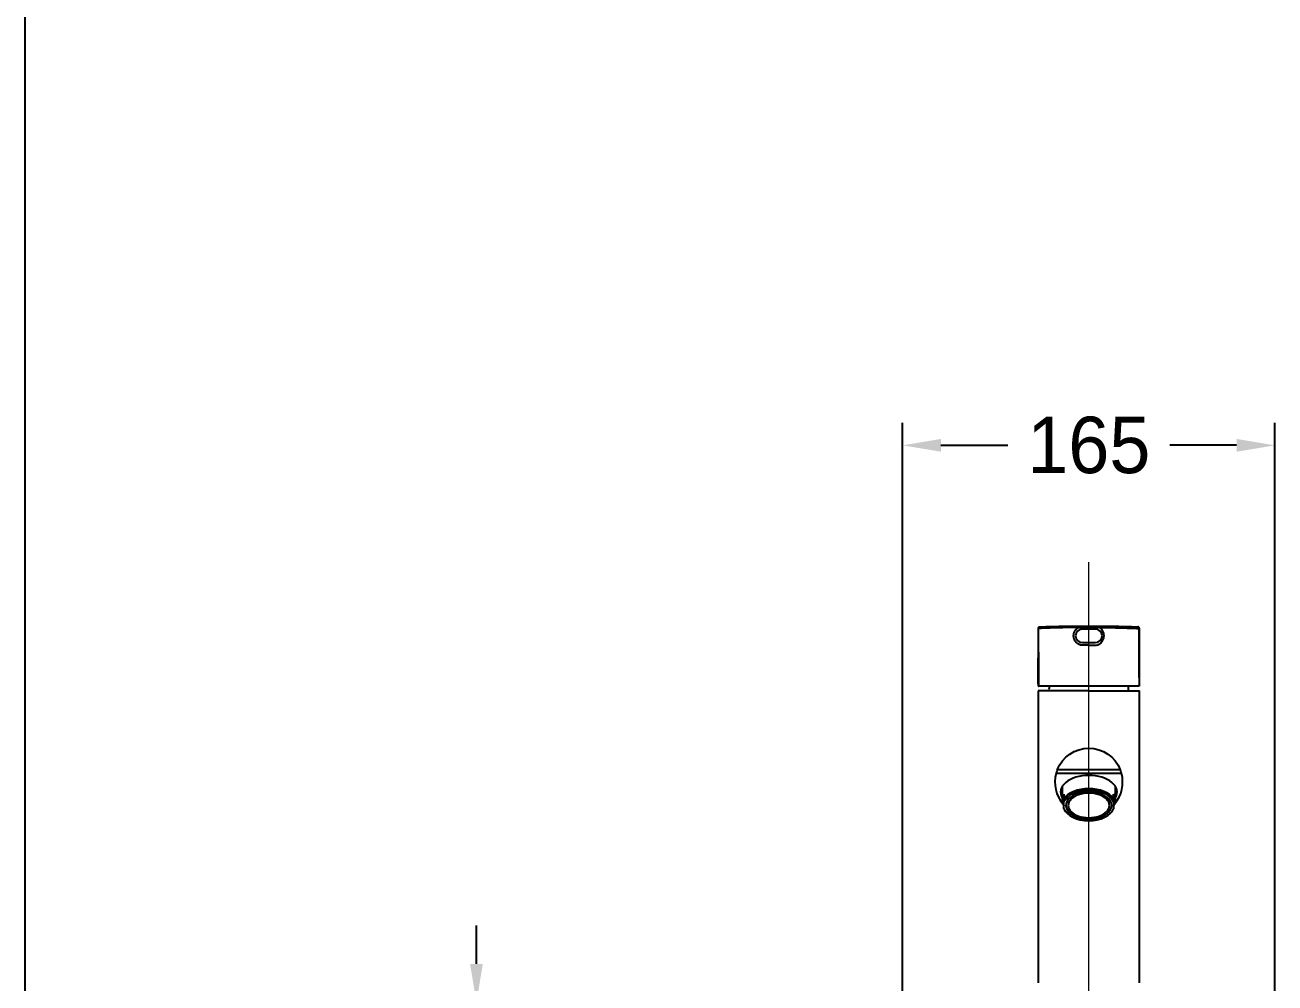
# Model space of a CAD drawing. Header units: millimetres. Extents: x 0 to 1800, y -67 to 2530.
# Drawn here: x 0 to 554, y 984 to 1408 of the extents above; entities that cross this region are included whole.
import ezdxf
from ezdxf.lldxf.tags import DXFTag

# ---------------------------------------------------------------- set-up
doc = ezdxf.new("R2010")
doc.units = ezdxf.units.MM
doc.layers.get('Defpoints').update_dxf_attribs({"color": 1})
for name, color, linetype in [('내부선 및 부속', 4, 'Continuous'), ('도각라인', 7, 'Continuous'), ('중심선', 1, 'DASHED')]:
    doc.layers.add(name, color=color, linetype=linetype)
doc.styles.add('____', font='')
doc.styles.get('____').set_extended_font_data('굴림')
tags = doc.linetypes.add('DASHED', pattern=[25.72, 12.86, -12.86]).pattern_tags.tags
tags[6:7] = [DXFTag(74, 4), DXFTag(75, 0), DXFTag(340, '0'), DXFTag(46, 0.0), DXFTag(50, 0.0), DXFTag(44, 0.0), DXFTag(45, 0.0)]
tags[4:5] = [DXFTag(74, 4), DXFTag(75, 0), DXFTag(340, '0'), DXFTag(46, 0.0), DXFTag(50, 0.0), DXFTag(44, 0.0), DXFTag(45, 0.0)]
doc.dimstyles.new('MSADIM', dxfattribs={"dimtxt": 33, "dimasz": 17, "dimexe": 10, "dimexo": 7.5, "dimgap": 10, "dimtad": 0, "dimtih": 1, "dimtoh": 1, "dimdec": 0, "dimzin": 1, "dimdsep": 46, "dimtxsty": '____', "dimcen": 11.25, "dimadec": 0, "dimazin": 0, "dimtfac": 1, "dimtdec": 0, "dimtix": 1, "dimtmove": 0, "dimatfit": 3, "dimfxl": 0, "dimtolj": 1, "dimtzin": 1, "dimarcsym": 0})

# ---------------------------------------------------------------- blocks, each defined once
blk = doc.blocks.new('*D5')
at = {"color": 0, "lineweight": -2}
for p, q in [((388.9, 923.01), (388.9, 1232.2)), ((553.9, 923.01), (553.9, 1232.2)), ((405.9, 1222.2), (435.46, 1222.2)), ((536.9, 1222.2), (507.35, 1222.2))]:
    blk.add_line(p, q, dxfattribs=at)
at = {"color": 0}
for points in [[(405.9, 1225.03), (405.9, 1219.37), (388.9, 1222.2)], [(536.9, 1225.03), (536.9, 1219.37), (553.9, 1222.2)]]:
    blk.add_solid(points, dxfattribs=at)
at = {"layer": 'Defpoints', "color": 0}
for p in [(388.9, 1222.2), (388.9, 915.51), (553.9, 915.51)]:
    blk.add_point(p, dxfattribs=at)
at = {"color": 0, "insert": (471.4, 1222.2), "char_height": 25, "attachment_point": 5, "style": '____'}
blk.add_mtext('\\A1;165', dxfattribs=at)
blk = doc.blocks.new('*D6')
at = {"color": 0, "lineweight": -2}
for p, q in [((200.05, 992.51), (200.05, 1009.51)), ((263.9, 975.51), (190.05, 975.51)), ((353.9, 895.51), (190.05, 895.51)), ((200.05, 878.51), (200.05, 861.51))]:
    blk.add_line(p, q, dxfattribs=at)
at = {"color": 0}
for points in [[(197.21, 992.51), (202.88, 992.51), (200.05, 975.51)], [(197.21, 878.51), (202.88, 878.51), (200.05, 895.51)]]:
    blk.add_solid(points, dxfattribs=at)
at = {"layer": 'Defpoints', "color": 0}
for p in [(200.05, 975.51), (271.4, 975.51), (361.4, 895.51)]:
    blk.add_point(p, dxfattribs=at)
at = {"color": 0, "insert": (200.05, 935.51), "char_height": 25, "attachment_point": 5, "style": '____'}
blk.add_mtext('\\A1;80', dxfattribs=at)

msp = doc.modelspace()

# ---------------------------------------------------------------- linework, layer by layer
at = {"layer": '내부선 및 부속', "extrusion": (-1, -2.22045e-16, 6.12323e-17)}
for p, q in [((449.63, 1141.78), (449.63, 1141.78)), ((493.18, 1141.78), (493.18, 1141.78)), ((474.25, 1140.81), (468.55, 1140.81)), ((468.55, 1134.81), (474.25, 1134.81)), ((471.4, 1113.51), (448.9, 1113.51)), ((448.9, 1113.51), (448.9, 984.04)), ((471.4, 1113.51), (493.9, 1113.51)), ((493.9, 984.04), (493.9, 1113.51)), ((485.89, 1076.9), (456.92, 1076.9)), ((485.36, 1078.51), (457.45, 1078.51)), ((459.6, 1071.01), (459.6, 1065.1)), ((483.2, 1065.1), (483.2, 1071.01)), ((460.4, 1067.64), (460.4, 1065.63)), ((460.4, 1061.15), (460.4, 1064.23)), ((482.4, 1065.63), (482.4, 1067.64)), ((482.4, 1064.23), (482.4, 1061.15)), ((463.48, 1057.89), (463.81, 1057.71)), ((479, 1057.71), (479.33, 1057.89))]:
    msp.add_line(p, q, dxfattribs=at)
at = {"layer": '내부선 및 부속'}
for centre, radius, start, end in [((468.55, 1137.81), 3, 90, 180), ((468.55, 1137.81), 3, 180, 270), ((474.25, 1137.81), 3, 0, 90), ((474.25, 1137.81), 3, 270, 0), ((482.11, 1113.41), 28.36, 179.4001, 180), ((482.11, 1113.41), 28.36, 175.7274, 178.8354), ((460.7, 1113.41), 28.36, 0, 4.2714), ((471.4, 1073.01), 15, 164.9433, 220.7087), ((471.4, 1073.01), 15, 319.2913, 15.0567)]:
    msp.add_arc(centre, radius, start, end, dxfattribs=at)
at = {"layer": '내부선 및 부속', "extrusion": (-6.12323e-17, -1.35963e-32, -1)}
for start, end in [(21.5255, 90), (90, 158.4745)]:
    msp.add_arc((-471.4, 1073.01), 15, start, end, dxfattribs=at)
at = {"layer": '내부선 및 부속'}
for centre, major_axis, start_param, end_param in [((471.4, 1068.56), (-12.5, 0), 4.712389, 6.619385), ((471.4, 1068.56), (-12.5, 0), 2.805393, 4.712389), ((471.4, 1063.09), (-11.8, 0), 4.712389, 5.912843), ((471.4, 1062.69), (11.3, 0), 0.230941, 2.910651), ((471.4, 1063.09), (-11.8, 0), 3.511935, 4.712389), ((471.4, 1065.1), (-11.8, 0), 5.912843, 6.653528), ((471.4, 1062.69), (10.15, 0), 1.570796, 4.712389), ((471.4, 1062.69), (9.15, 0), 1.570796, 4.712389), ((471.4, 1062.69), (-10.15, 0), 1.570796, 4.712389), ((471.4, 1062.69), (-9.15, 0), 1.570796, 4.712389), ((471.4, 1065.1), (-11.8, 0), 2.77125, 3.511935), ((471.4, 1062.69), (11.3, 0), 3.372534, 6.052244), ((471.4, 1063.09), (-11.8, 0), 0.834172, 0.834187), ((471.4, 1063.09), (-11.8, 0), 2.307406, 2.30742)]:
    msp.add_ellipse(centre, major_axis=major_axis, ratio=0.595228, start_param=start_param, end_param=end_param, dxfattribs=at)
for points, knots in [([(449.03, 1122.69), (449.03, 1122.75), (449.03, 1122.89), (449.03, 1123.1), (449.03, 1123.3), (449.03, 1123.51), (449.03, 1123.72), (449.03, 1123.92), (449.03, 1124.13), (449.03, 1124.33), (449.03, 1124.53), (449.03, 1124.74), (449.03, 1124.94), (449.03, 1125.14), (449.03, 1125.35), (449.03, 1125.55), (449.03, 1125.75), (449.03, 1125.95), (449.03, 1126.16), (449.03, 1126.36), (449.03, 1126.56), (449.03, 1126.76), (449.03, 1126.96), (449.03, 1127.16), (449.03, 1127.36), (449.03, 1127.56), (449.03, 1127.76), (449.03, 1127.96), (449.04, 1128.15), (449.04, 1128.35), (449.04, 1128.55), (449.04, 1128.75), (449.04, 1128.95), (449.04, 1129.14), (449.04, 1129.34), (449.04, 1129.53), (449.04, 1129.73), (449.04, 1129.93), (449.04, 1130.12), (449.04, 1130.32), (449.04, 1130.51), (449.04, 1130.7), (449.04, 1130.9), (449.04, 1131.09), (449.04, 1131.29), (449.04, 1131.48), (449.04, 1131.67), (449.04, 1131.86), (449.04, 1132.05), (449.04, 1132.25), (449.04, 1132.44), (449.04, 1132.63), (449.04, 1132.82), (449.04, 1133.01), (449.04, 1133.2), (449.04, 1133.39), (449.04, 1133.58), (449.04, 1133.77), (449.04, 1133.96), (449.04, 1134.14), (449.04, 1134.33), (449.04, 1134.52), (449.04, 1134.71), (449.04, 1134.89), (449.04, 1135.08), (449.05, 1135.27), (449.05, 1135.45), (449.05, 1135.64), (449.05, 1135.83), (449.05, 1136.01), (449.05, 1136.19), (449.05, 1136.38), (449.05, 1136.56), (449.05, 1136.75), (449.05, 1136.93), (449.05, 1137.11), (449.05, 1137.3), (449.05, 1137.48), (449.05, 1137.66), (449.05, 1137.84), (449.05, 1138.02), (449.05, 1138.21), (449.05, 1138.39), (449.05, 1138.57), (449.05, 1138.75), (449.05, 1138.93), (449.05, 1139.11), (449.05, 1139.29), (449.05, 1139.46), (449.05, 1139.64), (449.05, 1139.82), (449.05, 1140), (449.05, 1140.18), (449.05, 1140.35), (449.05, 1140.53), (449.05, 1140.71), (449.05, 1140.88), (449.05, 1141), (449.05, 1141.06)], [0, 0, 0, 0, 0.01106, 0.022107, 0.033141, 0.044161, 0.055168, 0.066161, 0.077142, 0.088108, 0.099062, 0.110002, 0.120929, 0.131842, 0.142743, 0.153629, 0.164502, 0.175362, 0.186209, 0.197042, 0.207861, 0.218667, 0.22946, 0.240239, 0.251005, 0.261757, 0.272496, 0.283222, 0.293933, 0.304632, 0.315316, 0.325988, 0.336645, 0.34729, 0.35792, 0.368537, 0.379141, 0.389731, 0.400307, 0.41087, 0.421419, 0.431955, 0.442477, 0.452985, 0.46348, 0.473961, 0.484429, 0.494882, 0.505322, 0.515749, 0.526162, 0.536561, 0.546946, 0.557318, 0.567676, 0.578021, 0.588351, 0.598668, 0.608971, 0.619261, 0.629536, 0.639798, 0.650046, 0.660281, 0.670501, 0.680708, 0.690901, 0.70108, 0.711246, 0.721397, 0.731535, 0.741659, 0.751769, 0.761865, 0.771948, 0.782016, 0.792071, 0.802111, 0.812138, 0.822151, 0.83215, 0.842135, 0.852107, 0.862064, 0.872007, 0.881937, 0.891852, 0.901754, 0.911641, 0.921515, 0.931375, 0.94122, 0.951052, 0.96087, 0.970673, 0.980463, 0.990238, 1, 1, 1, 1]), ([(449.05, 1141.18), (449.05, 1141.19), (449.05, 1141.19), (449.05, 1141.21), (449.05, 1141.22), (449.06, 1141.23), (449.06, 1141.24), (449.06, 1141.26), (449.06, 1141.27), (449.06, 1141.28), (449.06, 1141.29), (449.07, 1141.31), (449.07, 1141.32), (449.07, 1141.33), (449.08, 1141.34), (449.08, 1141.35), (449.08, 1141.37), (449.09, 1141.38), (449.09, 1141.39), (449.1, 1141.4), (449.1, 1141.42), (449.11, 1141.43), (449.11, 1141.44), (449.12, 1141.45), (449.12, 1141.46), (449.13, 1141.48), (449.14, 1141.49), (449.14, 1141.5), (449.15, 1141.51), (449.16, 1141.52), (449.17, 1141.53), (449.18, 1141.54), (449.18, 1141.55), (449.19, 1141.56), (449.2, 1141.57), (449.21, 1141.58), (449.22, 1141.59), (449.23, 1141.6), (449.24, 1141.62), (449.25, 1141.63), (449.26, 1141.64), (449.28, 1141.65), (449.29, 1141.66), (449.3, 1141.67), (449.32, 1141.68), (449.34, 1141.69), (449.35, 1141.7), (449.37, 1141.71), (449.39, 1141.72), (449.41, 1141.73), (449.43, 1141.74), (449.45, 1141.75), (449.47, 1141.75), (449.49, 1141.76), (449.51, 1141.77), (449.54, 1141.77), (449.56, 1141.77), (449.58, 1141.78), (449.61, 1141.78), (449.62, 1141.78), (449.63, 1141.78)], [0, 0, 0, 0, 0.012764, 0.025613, 0.038546, 0.051561, 0.064659, 0.077839, 0.091102, 0.104447, 0.117876, 0.13139, 0.144988, 0.158669, 0.172428, 0.186262, 0.200166, 0.214137, 0.22817, 0.242262, 0.256408, 0.270605, 0.284848, 0.299135, 0.313462, 0.327825, 0.342221, 0.356647, 0.371101, 0.385579, 0.400079, 0.4146, 0.429139, 0.443696, 0.458268, 0.472854, 0.487452, 0.50302, 0.51932, 0.536344, 0.554085, 0.572531, 0.591669, 0.611483, 0.631954, 0.653061, 0.67478, 0.697081, 0.719933, 0.743303, 0.767167, 0.791509, 0.816307, 0.841538, 0.867172, 0.893176, 0.919511, 0.946129, 0.972979, 1, 1, 1, 1]), ([(449.05, 1141.18), (449.05, 1141.19), (449.05, 1141.19), (449.05, 1141.21), (449.05, 1141.22), (449.06, 1141.23), (449.06, 1141.24), (449.06, 1141.26), (449.06, 1141.27), (449.06, 1141.28), (449.06, 1141.29), (449.07, 1141.31), (449.07, 1141.32), (449.07, 1141.33), (449.08, 1141.34), (449.08, 1141.36), (449.08, 1141.37), (449.09, 1141.38), (449.09, 1141.39), (449.1, 1141.4), (449.1, 1141.42), (449.11, 1141.43), (449.11, 1141.44), (449.12, 1141.45), (449.12, 1141.46), (449.13, 1141.48), (449.14, 1141.49), (449.14, 1141.5), (449.15, 1141.51), (449.16, 1141.52), (449.17, 1141.53), (449.17, 1141.54), (449.18, 1141.55), (449.19, 1141.56), (449.2, 1141.57), (449.21, 1141.59), (449.23, 1141.61), (449.26, 1141.64), (449.3, 1141.67), (449.35, 1141.7), (449.4, 1141.72), (449.43, 1141.74), (449.45, 1141.75), (449.47, 1141.75), (449.49, 1141.76), (449.52, 1141.77), (449.54, 1141.77), (449.56, 1141.78), (449.59, 1141.78), (449.61, 1141.78), (449.63, 1141.78), (449.63, 1141.78)], [0, 0, 0, 0, 0.013002, 0.026054, 0.039157, 0.052311, 0.065518, 0.078777, 0.092088, 0.105453, 0.118872, 0.132344, 0.145872, 0.159454, 0.173092, 0.186785, 0.200535, 0.214342, 0.228206, 0.242127, 0.256106, 0.270143, 0.284239, 0.298395, 0.312609, 0.326883, 0.341218, 0.355613, 0.370069, 0.384586, 0.399165, 0.413806, 0.428509, 0.443274, 0.458103, 0.472994, 0.48795, 0.550223, 0.613074, 0.67652, 0.740579, 0.766472, 0.792376, 0.81829, 0.844216, 0.870152, 0.896099, 0.922058, 0.948027, 0.974008, 1, 1, 1, 1]), ([(466.8, 1141.53), (466.77, 1141.53), (466.72, 1141.53), (466.64, 1141.53), (466.56, 1141.53), (466.48, 1141.53), (466.4, 1141.53), (466.31, 1141.53), (466.23, 1141.53), (466.15, 1141.53), (466.07, 1141.53), (465.99, 1141.52), (465.9, 1141.52), (465.82, 1141.52), (465.74, 1141.52), (465.65, 1141.52), (465.57, 1141.52), (465.49, 1141.52), (465.4, 1141.52), (465.32, 1141.52), (465.23, 1141.52), (465.15, 1141.52), (465.06, 1141.51), (464.98, 1141.51), (464.89, 1141.51), (464.81, 1141.51), (464.72, 1141.51), (464.63, 1141.51), (464.55, 1141.51), (464.46, 1141.51), (464.37, 1141.5), (464.29, 1141.5), (464.2, 1141.5), (464.11, 1141.5), (464.02, 1141.5), (463.93, 1141.5), (463.85, 1141.5), (463.76, 1141.5), (463.67, 1141.49), (463.58, 1141.49), (463.49, 1141.49), (463.4, 1141.49), (463.31, 1141.49), (463.22, 1141.49), (463.13, 1141.49), (463.04, 1141.48), (462.95, 1141.48), (462.86, 1141.48), (462.77, 1141.48), (462.68, 1141.48), (462.59, 1141.48), (462.49, 1141.48), (462.4, 1141.47), (462.31, 1141.47), (462.22, 1141.47), (462.13, 1141.47), (462.04, 1141.47), (461.94, 1141.47), (461.85, 1141.46), (461.76, 1141.46), (461.66, 1141.46), (461.57, 1141.46), (461.48, 1141.46), (461.38, 1141.45), (461.29, 1141.45), (461.2, 1141.45), (461.1, 1141.45), (461.01, 1141.45), (460.92, 1141.45), (460.82, 1141.44), (460.73, 1141.44), (460.63, 1141.44), (460.54, 1141.44), (460.44, 1141.44), (460.35, 1141.43), (460.25, 1141.43), (460.16, 1141.43), (460.06, 1141.43), (459.97, 1141.43), (459.87, 1141.42), (459.78, 1141.42), (459.68, 1141.42), (459.59, 1141.42), (459.49, 1141.42), (459.39, 1141.41), (459.3, 1141.41), (459.2, 1141.41), (459.11, 1141.41), (459.01, 1141.4), (458.91, 1141.4), (458.82, 1141.4), (458.72, 1141.4), (458.62, 1141.4), (458.53, 1141.39), (458.43, 1141.39), (458.33, 1141.39), (458.24, 1141.39), (458.14, 1141.38), (458.04, 1141.38), (457.95, 1141.38), (457.85, 1141.38), (457.75, 1141.37), (457.66, 1141.37), (457.56, 1141.37), (457.46, 1141.37), (457.37, 1141.36), (457.27, 1141.36), (457.17, 1141.36), (457.04, 1141.35), (456.87, 1141.35), (456.67, 1141.35), (456.47, 1141.34), (456.27, 1141.33), (456.08, 1141.33), (455.89, 1141.32), (455.7, 1141.32), (455.51, 1141.31), (455.33, 1141.31), (455.14, 1141.3), (454.96, 1141.3), (454.79, 1141.29), (454.61, 1141.29), (454.44, 1141.28), (454.27, 1141.28), (454.1, 1141.27), (453.94, 1141.26), (453.78, 1141.26), (453.62, 1141.25), (453.46, 1141.25), (453.3, 1141.24), (453.15, 1141.24), (453, 1141.23), (452.85, 1141.23), (452.71, 1141.22), (452.56, 1141.22), (452.42, 1141.21), (452.28, 1141.21), (452.14, 1141.2), (452.01, 1141.2), (451.88, 1141.19), (451.75, 1141.19), (451.62, 1141.18), (451.49, 1141.18), (451.37, 1141.17), (451.25, 1141.17), (451.13, 1141.16), (451.01, 1141.16), (450.89, 1141.15), (450.78, 1141.15), (450.67, 1141.14), (450.56, 1141.14), (450.45, 1141.13), (450.34, 1141.13), (450.24, 1141.13), (450.14, 1141.12), (450.04, 1141.12), (449.94, 1141.11), (449.84, 1141.11), (449.75, 1141.1), (449.66, 1141.1), (449.56, 1141.09), (449.48, 1141.09), (449.39, 1141.08), (449.3, 1141.08), (449.22, 1141.07), (449.13, 1141.07), (449.08, 1141.07), (449.05, 1141.06)], [0, 0, 0, 0, 0.003672, 0.007358, 0.011058, 0.014773, 0.018502, 0.022246, 0.026004, 0.029777, 0.033564, 0.037366, 0.041181, 0.045012, 0.048857, 0.052716, 0.05659, 0.060478, 0.06438, 0.068297, 0.072229, 0.076174, 0.080135, 0.08411, 0.088099, 0.092103, 0.096121, 0.100153, 0.1042, 0.108262, 0.112338, 0.116428, 0.120533, 0.124653, 0.128786, 0.132935, 0.137097, 0.141275, 0.145466, 0.149673, 0.153893, 0.158128, 0.162378, 0.166642, 0.170921, 0.175214, 0.179521, 0.183843, 0.18818, 0.192531, 0.196896, 0.201276, 0.20567, 0.210079, 0.214503, 0.218941, 0.223393, 0.22786, 0.232342, 0.236837, 0.241348, 0.245873, 0.250412, 0.254966, 0.259535, 0.264118, 0.268715, 0.273328, 0.277954, 0.282595, 0.287251, 0.291921, 0.296606, 0.301305, 0.306019, 0.310748, 0.315491, 0.320248, 0.32502, 0.329807, 0.334608, 0.339424, 0.344255, 0.3491, 0.353959, 0.358834, 0.363723, 0.368626, 0.373544, 0.378477, 0.383425, 0.388387, 0.393363, 0.398355, 0.403361, 0.408382, 0.413417, 0.418468, 0.423533, 0.428612, 0.433707, 0.438816, 0.44394, 0.449079, 0.454232, 0.459401, 0.464584, 0.469781, 0.474994, 0.48607, 0.497076, 0.508011, 0.518875, 0.529669, 0.540392, 0.551045, 0.561626, 0.572137, 0.582578, 0.592947, 0.603246, 0.613474, 0.623631, 0.633717, 0.643732, 0.653677, 0.66355, 0.673352, 0.683083, 0.692743, 0.702332, 0.71185, 0.721296, 0.730672, 0.739976, 0.749209, 0.75837, 0.767461, 0.776479, 0.785427, 0.794303, 0.803108, 0.811842, 0.820504, 0.829095, 0.837614, 0.846062, 0.854438, 0.862743, 0.870977, 0.879138, 0.887229, 0.895248, 0.903195, 0.911071, 0.918875, 0.926608, 0.934269, 0.941859, 0.949377, 0.956824, 0.964199, 0.971502, 0.978734, 0.985894, 0.992983, 1, 1, 1, 1]), ([(449.05, 1141.18), (449.05, 1141.16), (449.05, 1141.14), (449.05, 1141.1), (449.05, 1141.08), (449.05, 1141.06)], [0, 0, 0, 0, 0.5, 0.5, 1, 1, 1, 1]), ([(449.05, 1130.59), (449.05, 1131.47), (449.05, 1132.35), (449.05, 1134.11), (449.05, 1134.98), (449.05, 1137.6), (449.05, 1139.34), (449.05, 1141.06)], [0, 0, 0, 0, 0.25, 0.25, 0.5, 0.5, 1, 1, 1, 1]), ([(449.63, 1141.78), (449.65, 1141.78), (449.67, 1141.78), (449.71, 1141.78), (449.76, 1141.79), (449.8, 1141.79), (449.84, 1141.79), (449.88, 1141.79), (449.92, 1141.79), (449.96, 1141.79), (450.01, 1141.79), (450.05, 1141.8), (450.09, 1141.8), (450.13, 1141.8), (450.18, 1141.8), (450.22, 1141.8), (450.26, 1141.8), (450.31, 1141.8), (450.35, 1141.81), (450.39, 1141.81), (450.44, 1141.81), (450.48, 1141.81), (450.52, 1141.81), (450.57, 1141.81), (450.61, 1141.81), (450.66, 1141.82), (450.7, 1141.82), (450.75, 1141.82), (450.79, 1141.82), (450.84, 1141.82), (450.88, 1141.82), (450.93, 1141.82), (450.98, 1141.83), (451.02, 1141.83), (451.07, 1141.83), (451.11, 1141.83), (451.16, 1141.83), (451.21, 1141.83), (451.25, 1141.84), (451.3, 1141.84), (451.35, 1141.84), (451.4, 1141.84), (451.44, 1141.84), (451.49, 1141.84), (451.54, 1141.84), (451.59, 1141.85), (451.63, 1141.85), (451.68, 1141.85), (451.73, 1141.85), (451.78, 1141.85), (451.83, 1141.85), (451.88, 1141.85), (451.93, 1141.86), (451.98, 1141.86), (452.03, 1141.86), (452.08, 1141.86), (452.13, 1141.86), (452.18, 1141.86), (452.23, 1141.87), (452.28, 1141.87), (452.33, 1141.87), (452.38, 1141.87), (452.43, 1141.87), (452.48, 1141.87), (452.53, 1141.87), (452.58, 1141.88), (452.64, 1141.88), (452.69, 1141.88), (452.74, 1141.88), (452.79, 1141.88), (452.84, 1141.88), (452.9, 1141.89), (452.95, 1141.89), (453, 1141.89), (453.05, 1141.89), (453.11, 1141.89), (453.16, 1141.89), (453.21, 1141.89), (453.27, 1141.9), (453.32, 1141.9), (453.38, 1141.9), (453.43, 1141.9), (453.48, 1141.9), (453.54, 1141.9), (453.59, 1141.91), (453.65, 1141.91), (453.88, 1141.91), (454.3, 1141.92), (454.91, 1141.94), (455.54, 1141.96), (456.18, 1141.97), (456.84, 1141.99), (457.52, 1142), (458.21, 1142.02), (458.92, 1142.03), (459.64, 1142.05), (460.37, 1142.06), (461.11, 1142.07), (461.86, 1142.08), (462.62, 1142.1), (463.39, 1142.11), (464.16, 1142.11), (464.74, 1142.12), (465.11, 1142.12), (465.26, 1142.13), (465.42, 1142.13), (465.58, 1142.13), (465.74, 1142.13), (465.9, 1142.13), (466.06, 1142.13), (466.22, 1142.13), (466.37, 1142.14), (466.53, 1142.14), (466.69, 1142.14), (466.85, 1142.14), (467.01, 1142.14), (467.17, 1142.14), (467.33, 1142.14), (467.49, 1142.14), (467.65, 1142.14), (467.82, 1142.15), (467.98, 1142.15), (468.14, 1142.15), (468.3, 1142.15), (468.46, 1142.15), (468.62, 1142.15), (468.79, 1142.15), (468.95, 1142.15), (469.11, 1142.15), (469.27, 1142.15), (469.44, 1142.15), (469.6, 1142.15), (469.76, 1142.15), (469.93, 1142.15), (470.09, 1142.15), (470.25, 1142.16), (470.42, 1142.16), (470.58, 1142.16), (470.74, 1142.16), (470.91, 1142.16), (471.07, 1142.16), (471.24, 1142.16), (471.35, 1142.16), (471.4, 1142.16)], [0, 0, 0, 0, 0.002964, 0.005926, 0.008887, 0.011846, 0.014804, 0.017761, 0.020716, 0.02367, 0.026623, 0.029574, 0.032524, 0.035473, 0.038421, 0.041367, 0.044313, 0.047257, 0.0502, 0.053142, 0.056083, 0.059023, 0.061963, 0.064901, 0.067838, 0.070774, 0.073709, 0.076644, 0.079578, 0.08251, 0.085442, 0.088374, 0.091304, 0.094234, 0.097163, 0.100092, 0.10302, 0.105947, 0.108874, 0.1118, 0.114726, 0.117651, 0.120575, 0.1235, 0.126424, 0.129347, 0.13227, 0.135193, 0.138115, 0.141037, 0.143959, 0.146881, 0.149802, 0.152723, 0.155645, 0.158566, 0.161486, 0.164407, 0.167328, 0.170249, 0.173169, 0.17609, 0.179011, 0.181932, 0.184853, 0.187774, 0.190695, 0.193617, 0.196538, 0.19946, 0.202382, 0.205305, 0.208228, 0.211151, 0.214074, 0.216998, 0.219922, 0.222847, 0.225772, 0.228698, 0.231624, 0.234551, 0.237479, 0.240407, 0.243335, 0.246265, 0.249195, 0.280337, 0.311452, 0.34257, 0.373723, 0.404959, 0.436212, 0.467513, 0.498895, 0.530271, 0.561594, 0.592894, 0.624203, 0.655437, 0.686651, 0.717876, 0.749145, 0.755401, 0.761654, 0.767906, 0.774156, 0.780403, 0.78665, 0.792895, 0.79914, 0.805384, 0.811627, 0.817871, 0.824114, 0.830358, 0.836603, 0.842848, 0.849095, 0.855343, 0.861592, 0.867844, 0.874097, 0.880353, 0.886612, 0.892873, 0.899138, 0.905406, 0.911678, 0.917953, 0.924233, 0.930517, 0.936805, 0.943099, 0.949398, 0.955702, 0.962011, 0.968327, 0.974648, 0.980976, 0.98731, 0.993652, 1, 1, 1, 1]), ([(468.69, 1133.61), (468.68, 1133.61), (468.66, 1133.61), (468.63, 1133.61), (468.6, 1133.62), (468.58, 1133.62), (468.55, 1133.62), (468.52, 1133.62), (468.49, 1133.62), (468.46, 1133.62), (468.43, 1133.62), (468.4, 1133.63), (468.37, 1133.63), (468.34, 1133.63), (468.32, 1133.63), (468.29, 1133.64), (468.26, 1133.64), (468.23, 1133.64), (468.2, 1133.65), (468.17, 1133.65), (468.14, 1133.65), (468.12, 1133.66), (468.09, 1133.66), (468.06, 1133.67), (468.03, 1133.67), (468, 1133.68), (467.97, 1133.68), (467.95, 1133.69), (467.92, 1133.69), (467.89, 1133.7), (467.86, 1133.71), (467.83, 1133.71), (467.81, 1133.72), (467.78, 1133.73), (467.75, 1133.73), (467.72, 1133.74), (467.69, 1133.75), (467.67, 1133.76), (467.64, 1133.76), (467.61, 1133.77), (467.58, 1133.78), (467.55, 1133.79), (467.53, 1133.8), (467.5, 1133.81), (467.47, 1133.82), (467.44, 1133.83), (467.42, 1133.84), (467.29, 1133.88), (467.07, 1133.97), (466.77, 1134.13), (466.49, 1134.31), (466.21, 1134.51), (465.96, 1134.74), (465.72, 1134.99), (465.51, 1135.27), (465.29, 1135.59), (465.09, 1135.96), (464.91, 1136.39), (464.78, 1136.84), (464.7, 1137.3), (464.67, 1137.77), (464.69, 1138.2), (464.74, 1138.58), (464.81, 1138.92), (464.91, 1139.26), (465.03, 1139.58), (465.18, 1139.89), (465.35, 1140.18), (465.55, 1140.46), (465.71, 1140.65), (465.81, 1140.76), (465.86, 1140.81), (465.9, 1140.85), (465.94, 1140.9), (465.99, 1140.94), (466.04, 1140.98), (466.08, 1141.03), (466.13, 1141.07), (466.18, 1141.11), (466.23, 1141.15), (466.28, 1141.19), (466.33, 1141.23), (466.38, 1141.26), (466.43, 1141.3), (466.48, 1141.34), (466.53, 1141.37), (466.58, 1141.4), (466.64, 1141.44), (466.69, 1141.47), (466.74, 1141.5), (466.78, 1141.52), (466.8, 1141.53)], [0, 0, 0, 0, 0.002658, 0.005314, 0.007968, 0.010619, 0.013269, 0.015916, 0.018562, 0.021206, 0.023848, 0.02649, 0.029129, 0.031768, 0.034406, 0.037042, 0.039678, 0.042314, 0.044949, 0.047583, 0.050218, 0.052852, 0.055486, 0.058121, 0.060756, 0.063391, 0.066027, 0.068664, 0.071301, 0.073939, 0.076579, 0.07922, 0.081862, 0.084506, 0.087151, 0.089798, 0.092447, 0.095098, 0.097751, 0.100407, 0.103065, 0.105725, 0.108388, 0.111054, 0.113723, 0.116395, 0.11907, 0.121749, 0.152939, 0.184005, 0.215157, 0.246605, 0.278292, 0.3098, 0.341343, 0.373138, 0.415702, 0.457931, 0.500353, 0.543038, 0.585266, 0.627561, 0.659344, 0.690857, 0.72231, 0.753911, 0.785189, 0.816248, 0.847291, 0.87852, 0.884373, 0.89021, 0.896033, 0.901844, 0.907642, 0.913431, 0.919211, 0.924983, 0.93075, 0.936512, 0.942271, 0.948028, 0.953785, 0.959543, 0.965303, 0.971068, 0.976838, 0.982614, 0.988399, 0.994194, 1, 1, 1, 1]), ([(466.8, 1141.53), (466.81, 1141.54), (466.84, 1141.54), (466.89, 1141.55), (466.93, 1141.56), (466.97, 1141.56), (467.02, 1141.57), (467.06, 1141.58), (467.1, 1141.58), (467.15, 1141.59), (467.19, 1141.6), (467.24, 1141.6), (467.28, 1141.61), (467.33, 1141.62), (467.37, 1141.62), (467.42, 1141.63), (467.46, 1141.63), (467.51, 1141.64), (467.56, 1141.64), (467.6, 1141.65), (467.65, 1141.65), (467.7, 1141.66), (467.74, 1141.66), (467.79, 1141.67), (467.84, 1141.67), (467.89, 1141.67), (467.93, 1141.68), (467.98, 1141.68), (468.03, 1141.68), (468.08, 1141.69), (468.13, 1141.69), (468.18, 1141.69), (468.23, 1141.69), (468.27, 1141.69), (468.32, 1141.7), (468.37, 1141.7), (468.42, 1141.7), (468.47, 1141.7), (468.52, 1141.7), (468.58, 1141.7), (468.63, 1141.7), (468.66, 1141.7), (468.68, 1141.7)], [0, 0, 0, 0, 0.023127, 0.046347, 0.06966, 0.093066, 0.116565, 0.140157, 0.163843, 0.187622, 0.211494, 0.235461, 0.259521, 0.283676, 0.307926, 0.332271, 0.356712, 0.381248, 0.405881, 0.43061, 0.455436, 0.48036, 0.505382, 0.530502, 0.555721, 0.58104, 0.606458, 0.631976, 0.657595, 0.683315, 0.709137, 0.73506, 0.761086, 0.787215, 0.813448, 0.839784, 0.866224, 0.892769, 0.919418, 0.946173, 0.973033, 1, 1, 1, 1]), ([(471.4, 1142.16), (471.43, 1142.16), (471.48, 1142.16), (471.56, 1142.16), (471.64, 1142.16), (471.71, 1142.16), (471.79, 1142.16), (471.87, 1142.16), (471.95, 1142.16), (472.02, 1142.16), (472.1, 1142.16), (472.18, 1142.16), (472.26, 1142.16), (472.33, 1142.16), (472.41, 1142.16), (472.49, 1142.16), (472.57, 1142.16), (472.64, 1142.15), (472.72, 1142.15), (472.8, 1142.15), (472.87, 1142.15), (472.95, 1142.15), (473.03, 1142.15), (473.1, 1142.15), (473.18, 1142.15), (473.26, 1142.15), (473.33, 1142.15), (473.41, 1142.15), (473.49, 1142.15), (473.56, 1142.15), (473.64, 1142.15), (473.72, 1142.15), (473.79, 1142.15), (473.87, 1142.15), (473.95, 1142.15), (474.02, 1142.15), (474.1, 1142.15), (474.18, 1142.15), (474.25, 1142.15), (474.33, 1142.15), (474.4, 1142.15), (474.48, 1142.15), (474.56, 1142.15), (474.63, 1142.15), (474.71, 1142.15), (474.78, 1142.15), (474.86, 1142.15), (474.94, 1142.15), (475.01, 1142.15), (475.09, 1142.15), (475.16, 1142.14), (475.24, 1142.14), (475.31, 1142.14), (475.39, 1142.14), (475.47, 1142.14), (475.54, 1142.14), (475.62, 1142.14), (475.69, 1142.14), (475.77, 1142.14), (475.84, 1142.14), (475.92, 1142.14), (475.99, 1142.14), (476.07, 1142.14), (476.14, 1142.14), (476.22, 1142.14), (476.29, 1142.14), (476.37, 1142.14), (476.44, 1142.14), (476.52, 1142.14), (476.59, 1142.13), (476.67, 1142.13), (476.74, 1142.13), (476.82, 1142.13), (476.89, 1142.13), (476.97, 1142.13), (477.04, 1142.13), (477.12, 1142.13), (477.19, 1142.13), (477.27, 1142.13), (477.34, 1142.13), (477.41, 1142.13), (477.49, 1142.13), (477.56, 1142.13), (477.64, 1142.13), (477.71, 1142.12), (477.79, 1142.12), (478.1, 1142.12), (478.64, 1142.11), (479.42, 1142.11), (480.19, 1142.1), (480.95, 1142.08), (481.7, 1142.07), (482.44, 1142.06), (483.17, 1142.05), (483.89, 1142.03), (484.6, 1142.02), (485.29, 1142), (485.97, 1141.99), (486.63, 1141.97), (487.27, 1141.96), (487.9, 1141.94), (488.51, 1141.92), (488.95, 1141.91), (489.22, 1141.91), (489.34, 1141.9), (489.45, 1141.9), (489.57, 1141.9), (489.68, 1141.89), (489.79, 1141.89), (489.91, 1141.89), (490.02, 1141.88), (490.13, 1141.88), (490.24, 1141.88), (490.35, 1141.87), (490.46, 1141.87), (490.56, 1141.87), (490.67, 1141.86), (490.78, 1141.86), (490.88, 1141.86), (490.99, 1141.85), (491.09, 1141.85), (491.19, 1141.85), (491.29, 1141.84), (491.4, 1141.84), (491.5, 1141.84), (491.6, 1141.83), (491.69, 1141.83), (491.79, 1141.83), (491.89, 1141.82), (491.99, 1141.82), (492.08, 1141.82), (492.18, 1141.82), (492.27, 1141.81), (492.37, 1141.81), (492.46, 1141.81), (492.55, 1141.8), (492.64, 1141.8), (492.73, 1141.8), (492.82, 1141.79), (492.91, 1141.79), (493, 1141.79), (493.09, 1141.78), (493.15, 1141.78), (493.18, 1141.78)], [0, 0, 0, 0, 0.002988, 0.005974, 0.008959, 0.011943, 0.014925, 0.017905, 0.020884, 0.023861, 0.026837, 0.029812, 0.032785, 0.035757, 0.038728, 0.041697, 0.044666, 0.047633, 0.050598, 0.053563, 0.056526, 0.059488, 0.06245, 0.06541, 0.068369, 0.071327, 0.074284, 0.07724, 0.080195, 0.083149, 0.086102, 0.089054, 0.092006, 0.094957, 0.097907, 0.100856, 0.103804, 0.106752, 0.109699, 0.112645, 0.115591, 0.118536, 0.12148, 0.124424, 0.127368, 0.130311, 0.133253, 0.136195, 0.139137, 0.142078, 0.145019, 0.147959, 0.150899, 0.153839, 0.156778, 0.159718, 0.162657, 0.165595, 0.168534, 0.171473, 0.174411, 0.177349, 0.180288, 0.183226, 0.186164, 0.189102, 0.192041, 0.194979, 0.197917, 0.200856, 0.203795, 0.206734, 0.209673, 0.212612, 0.215552, 0.218491, 0.221432, 0.224372, 0.227313, 0.230254, 0.233196, 0.236138, 0.23908, 0.242023, 0.244967, 0.247911, 0.250855, 0.282114, 0.313336, 0.344554, 0.375797, 0.407096, 0.438393, 0.469719, 0.501106, 0.532477, 0.563774, 0.595031, 0.626277, 0.657419, 0.688533, 0.719652, 0.750806, 0.75703, 0.763252, 0.769471, 0.775688, 0.781902, 0.788115, 0.794326, 0.800535, 0.806744, 0.812951, 0.819158, 0.825364, 0.83157, 0.837777, 0.843983, 0.850191, 0.856399, 0.862608, 0.868819, 0.875031, 0.881245, 0.887461, 0.89368, 0.899901, 0.906125, 0.912352, 0.918583, 0.924817, 0.931055, 0.937297, 0.943544, 0.949795, 0.956051, 0.962312, 0.968579, 0.974851, 0.981129, 0.987413, 0.993703, 1, 1, 1, 1]), ([(474.12, 1133.61), (474.56, 1133.61), (475, 1133.69), (475.63, 1133.92), (475.83, 1134.01), (476.21, 1134.23), (476.59, 1134.49), (477.08, 1134.96), (477.49, 1135.52), (477.8, 1136.13), (478.03, 1136.8), (478.14, 1137.5), (478.13, 1138.2), (478.02, 1138.89), (477.8, 1139.56), (477.48, 1140.17), (476.93, 1140.89), (476.4, 1141.32), (476.01, 1141.53)], [0, 0, 0, 0, 0.125, 0.125, 0.1875, 0.1875, 0.25, 0.3125, 0.375, 0.4375, 0.5, 0.5625, 0.625, 0.6875, 0.75, 0.8125, 0.875, 1, 1, 1, 1]), ([(474.13, 1141.7), (474.15, 1141.7), (474.18, 1141.7), (474.23, 1141.7), (474.28, 1141.7), (474.33, 1141.7), (474.38, 1141.7), (474.43, 1141.7), (474.48, 1141.7), (474.53, 1141.69), (474.58, 1141.69), (474.63, 1141.69), (474.68, 1141.69), (474.73, 1141.69), (474.78, 1141.68), (474.83, 1141.68), (474.88, 1141.68), (474.92, 1141.67), (474.97, 1141.67), (475.02, 1141.67), (475.07, 1141.66), (475.11, 1141.66), (475.16, 1141.65), (475.21, 1141.65), (475.25, 1141.64), (475.3, 1141.64), (475.35, 1141.63), (475.39, 1141.63), (475.44, 1141.62), (475.48, 1141.62), (475.53, 1141.61), (475.57, 1141.6), (475.62, 1141.6), (475.66, 1141.59), (475.71, 1141.58), (475.75, 1141.58), (475.79, 1141.57), (475.84, 1141.56), (475.88, 1141.56), (475.92, 1141.55), (475.97, 1141.54), (475.99, 1141.54), (476.01, 1141.53)], [0, 0, 0, 0, 0.026967, 0.053828, 0.080583, 0.107233, 0.133777, 0.160218, 0.186554, 0.212787, 0.238916, 0.264942, 0.290866, 0.316688, 0.342408, 0.368027, 0.393545, 0.418963, 0.444282, 0.469501, 0.494621, 0.519643, 0.544567, 0.569393, 0.594122, 0.618755, 0.643291, 0.667732, 0.692077, 0.716326, 0.740481, 0.764542, 0.788508, 0.812381, 0.836159, 0.859844, 0.883436, 0.906935, 0.930341, 0.953653, 0.976873, 1, 1, 1, 1]), ([(476.01, 1141.53), (476.47, 1141.53), (477.15, 1141.52), (477.82, 1141.51), (478.27, 1141.51), (479.38, 1141.49), (480.47, 1141.48), (481.74, 1141.45), (482.17, 1141.44), (483, 1141.42), (483.42, 1141.42), (484.24, 1141.4), (484.64, 1141.39), (485.23, 1141.37), (485.43, 1141.36), (485.82, 1141.35), (486.01, 1141.35), (486.58, 1141.33), (486.95, 1141.32), (487.68, 1141.3), (488.04, 1141.29), (488.74, 1141.26), (489.08, 1141.25), (489.58, 1141.23), (489.75, 1141.23), (490.08, 1141.22), (490.24, 1141.21), (490.72, 1141.19), (491.03, 1141.18), (491.48, 1141.16), (491.63, 1141.16), (491.92, 1141.14), (492.06, 1141.14), (492.48, 1141.12), (492.75, 1141.11), (493.27, 1141.09), (493.52, 1141.08), (493.75, 1141.06)], [0, 0, 0, 0, 0.0625, 0.09375, 0.09375, 0.125, 0.25, 0.25, 0.3125, 0.3125, 0.375, 0.375, 0.4375, 0.4375, 0.46875, 0.46875, 0.5, 0.5, 0.5625, 0.5625, 0.625, 0.625, 0.6875, 0.6875, 0.71875, 0.71875, 0.75, 0.75, 0.8125, 0.8125, 0.84375, 0.84375, 0.875, 0.875, 0.9375, 0.9375, 1, 1, 1, 1]), ([(493.75, 1141.18), (493.75, 1141.19), (493.75, 1141.2), (493.75, 1141.21), (493.75, 1141.22), (493.75, 1141.23), (493.75, 1141.24), (493.75, 1141.26), (493.75, 1141.27), (493.75, 1141.28), (493.74, 1141.29), (493.74, 1141.31), (493.74, 1141.32), (493.74, 1141.33), (493.73, 1141.34), (493.73, 1141.36), (493.73, 1141.37), (493.72, 1141.38), (493.72, 1141.39), (493.71, 1141.4), (493.71, 1141.42), (493.7, 1141.43), (493.7, 1141.44), (493.69, 1141.45), (493.68, 1141.46), (493.68, 1141.48), (493.67, 1141.49), (493.66, 1141.5), (493.66, 1141.51), (493.65, 1141.52), (493.64, 1141.53), (493.63, 1141.54), (493.63, 1141.55), (493.62, 1141.56), (493.61, 1141.57), (493.6, 1141.59), (493.58, 1141.61), (493.55, 1141.64), (493.5, 1141.67), (493.46, 1141.7), (493.41, 1141.72), (493.38, 1141.74), (493.36, 1141.75), (493.34, 1141.75), (493.31, 1141.76), (493.29, 1141.77), (493.27, 1141.77), (493.25, 1141.78), (493.22, 1141.78), (493.2, 1141.78), (493.18, 1141.78), (493.18, 1141.78)], [0, 0, 0, 0, 0.012988, 0.026027, 0.039118, 0.05226, 0.065455, 0.078702, 0.092003, 0.105357, 0.118766, 0.132229, 0.145747, 0.159321, 0.172951, 0.186637, 0.20038, 0.21418, 0.228037, 0.241953, 0.255927, 0.26996, 0.284052, 0.298204, 0.312415, 0.326687, 0.34102, 0.355414, 0.369869, 0.384386, 0.398965, 0.413607, 0.428311, 0.443079, 0.45791, 0.472805, 0.487764, 0.549955, 0.612782, 0.676263, 0.740414, 0.766322, 0.792242, 0.818173, 0.844114, 0.870067, 0.896031, 0.922006, 0.947993, 0.973991, 1, 1, 1, 1]), ([(493.75, 1141.18), (493.75, 1141.19), (493.75, 1141.19), (493.75, 1141.21), (493.75, 1141.22), (493.75, 1141.23), (493.75, 1141.24), (493.75, 1141.26), (493.75, 1141.27), (493.75, 1141.28), (493.74, 1141.29), (493.74, 1141.3), (493.74, 1141.32), (493.74, 1141.33), (493.73, 1141.34), (493.73, 1141.35), (493.72, 1141.37), (493.72, 1141.38), (493.72, 1141.39), (493.71, 1141.4), (493.71, 1141.42), (493.7, 1141.43), (493.7, 1141.44), (493.69, 1141.45), (493.68, 1141.46), (493.68, 1141.48), (493.67, 1141.49), (493.66, 1141.5), (493.66, 1141.51), (493.65, 1141.52), (493.64, 1141.53), (493.63, 1141.54), (493.62, 1141.55), (493.62, 1141.56), (493.61, 1141.57), (493.6, 1141.58), (493.59, 1141.59), (493.58, 1141.61), (493.57, 1141.62), (493.56, 1141.63), (493.54, 1141.64), (493.53, 1141.65), (493.52, 1141.66), (493.5, 1141.67), (493.49, 1141.68), (493.47, 1141.69), (493.45, 1141.7), (493.44, 1141.71), (493.42, 1141.72), (493.4, 1141.73), (493.38, 1141.74), (493.36, 1141.75), (493.34, 1141.75), (493.32, 1141.76), (493.29, 1141.77), (493.27, 1141.77), (493.25, 1141.77), (493.22, 1141.78), (493.2, 1141.78), (493.18, 1141.78), (493.18, 1141.78)], [0, 0, 0, 0, 0.012772, 0.025629, 0.03857, 0.051593, 0.064699, 0.077886, 0.091156, 0.104507, 0.117941, 0.131459, 0.145061, 0.158746, 0.172509, 0.186348, 0.200257, 0.214233, 0.228272, 0.242369, 0.256521, 0.270724, 0.284974, 0.299267, 0.3136, 0.327969, 0.342371, 0.356803, 0.371262, 0.385745, 0.40025, 0.414775, 0.429318, 0.443878, 0.458452, 0.47304, 0.487639, 0.503597, 0.520249, 0.537587, 0.555603, 0.574286, 0.593623, 0.613597, 0.634191, 0.655382, 0.677147, 0.699457, 0.722282, 0.745588, 0.769356, 0.793569, 0.818206, 0.843246, 0.868659, 0.894414, 0.920472, 0.946791, 0.973319, 1, 1, 1, 1]), ([(493.75, 1141.06), (493.76, 1139.34), (493.76, 1137.6), (493.76, 1134.98), (493.76, 1134.11), (493.76, 1132.35), (493.76, 1131.47), (493.76, 1130.59)], [0, 0, 0, 0, 0.5, 0.5, 0.75, 0.75, 1, 1, 1, 1]), ([(493.75, 1141.18), (493.75, 1141.16), (493.75, 1141.14), (493.75, 1141.1), (493.75, 1141.08), (493.75, 1141.06)], [0, 0, 0, 0, 0.5, 0.5, 1, 1, 1, 1]), ([(493.78, 1122.69), (493.78, 1122.78), (493.78, 1122.96), (493.78, 1123.23), (493.78, 1123.5), (493.78, 1123.78), (493.78, 1124.05), (493.78, 1124.33), (493.78, 1124.61), (493.78, 1124.89), (493.78, 1125.18), (493.78, 1125.47), (493.78, 1125.76), (493.78, 1126.05), (493.78, 1126.34), (493.77, 1126.63), (493.77, 1126.93), (493.77, 1127.43), (493.77, 1128.17), (493.77, 1129.15), (493.77, 1130.19), (493.77, 1131.29), (493.77, 1132.15), (493.77, 1132.74), (493.77, 1133.06), (493.77, 1133.37), (493.77, 1133.69), (493.76, 1134.01), (493.76, 1134.33), (493.76, 1134.66), (493.76, 1134.98), (493.76, 1135.3), (493.76, 1135.63), (493.76, 1135.96), (493.76, 1136.29), (493.76, 1136.62), (493.76, 1136.95), (493.76, 1137.29), (493.76, 1137.62), (493.76, 1137.96), (493.76, 1138.3), (493.76, 1138.64), (493.76, 1138.98), (493.76, 1139.32), (493.76, 1139.67), (493.76, 1140.01), (493.76, 1140.36), (493.76, 1140.71), (493.76, 1140.94), (493.75, 1141.06)], [0, 0, 0, 0, 0.014424, 0.028955, 0.043594, 0.058341, 0.073195, 0.088159, 0.103231, 0.118413, 0.133705, 0.149107, 0.164619, 0.180242, 0.195977, 0.211824, 0.227784, 0.243856, 0.293519, 0.346524, 0.402886, 0.462621, 0.525749, 0.542815, 0.559972, 0.57722, 0.594561, 0.611993, 0.629518, 0.647136, 0.664847, 0.682651, 0.700549, 0.718541, 0.736628, 0.75481, 0.773087, 0.79146, 0.809929, 0.828495, 0.847157, 0.865917, 0.884775, 0.903731, 0.922786, 0.941939, 0.961193, 0.980546, 1, 1, 1, 1]), ([(449.05, 1130.59), (449.05, 1130.53), (449.05, 1130.41), (449.05, 1130.22), (449.05, 1130.03), (449.05, 1129.83), (449.05, 1129.62), (449.05, 1129.41), (449.05, 1129.19), (449.05, 1128.96), (449.05, 1128.73), (449.05, 1128.49), (449.04, 1128.24), (449.04, 1127.98), (449.04, 1127.72), (449.04, 1127.45), (449.04, 1127.18), (449.04, 1126.89), (449.04, 1126.6), (449.04, 1126.31), (449.04, 1125.85), (449.04, 1125.26), (449.04, 1124.6), (449.04, 1124.07), (449.04, 1123.31), (449.04, 1122.35), (449.04, 1121.53), (449.04, 1121.15)], [0, 0, 0, 0, 0.019153, 0.039028, 0.059626, 0.080947, 0.10299, 0.125757, 0.149246, 0.173458, 0.198392, 0.224049, 0.25043, 0.277532, 0.305358, 0.333906, 0.363177, 0.393171, 0.423887, 0.455326, 0.487488, 0.570544, 0.640418, 0.697109, 0.740618, 0.879871, 1, 1, 1, 1]), ([(493.76, 1130.59), (493.76, 1130.53), (493.76, 1130.4), (493.76, 1130.21), (493.76, 1130.02), (493.76, 1129.84), (493.76, 1129.65), (493.76, 1129.46), (493.76, 1129.28), (493.76, 1129.1), (493.76, 1128.92), (493.76, 1128.73), (493.76, 1128.55), (493.76, 1128.37), (493.76, 1128.2), (493.76, 1128.02), (493.76, 1127.84), (493.76, 1127.67), (493.76, 1127.49), (493.76, 1127.32), (493.76, 1127.15), (493.76, 1126.97), (493.76, 1126.8), (493.76, 1126.63), (493.76, 1126.47), (493.77, 1126.3), (493.77, 1126.13), (493.77, 1125.7), (493.77, 1125), (493.77, 1124.03), (493.77, 1123.07), (493.77, 1122.11), (493.77, 1121.47), (493.77, 1121.15)], [0, 0, 0, 0, 0.020289, 0.040466, 0.060532, 0.080487, 0.10033, 0.120063, 0.139686, 0.159198, 0.178601, 0.197893, 0.217076, 0.23615, 0.255114, 0.27397, 0.292716, 0.311354, 0.329884, 0.348306, 0.366619, 0.384825, 0.402923, 0.420914, 0.438798, 0.456574, 0.474244, 0.491806, 0.594173, 0.696139, 0.797743, 0.899018, 1, 1, 1, 1]), ([(449.02, 1118.21), (449.02, 1118.38), (449.02, 1118.74), (449.02, 1119.27), (449.03, 1119.82), (449.03, 1120.37), (449.03, 1120.94), (449.03, 1121.51), (449.03, 1122.1), (449.03, 1122.49), (449.03, 1122.69)], [0, 0, 0, 0, 0.117598, 0.237295, 0.359099, 0.483017, 0.609058, 0.737229, 0.86754, 1, 1, 1, 1]), ([(449.04, 1121.15), (449.04, 1121.07), (449.04, 1120.89), (449.04, 1120.62), (449.04, 1120.34), (449.04, 1120.07), (449.04, 1119.78), (449.04, 1119.5), (449.04, 1119.21), (449.04, 1118.93), (449.04, 1118.66), (449.04, 1118.4), (449.04, 1118.14), (449.04, 1117.97), (449.04, 1117.89)], [0, 0, 0, 0, 0.081189, 0.16369, 0.247504, 0.33263, 0.41907, 0.506823, 0.59485, 0.680544, 0.763905, 0.844934, 0.923632, 1, 1, 1, 1]), ([(493.77, 1121.15), (493.77, 1121.05), (493.77, 1120.85), (493.77, 1120.56), (493.77, 1120.28), (493.77, 1120.01), (493.77, 1119.75), (493.77, 1119.49), (493.77, 1119.23), (493.77, 1118.96), (493.77, 1118.65), (493.77, 1118.29), (493.77, 1118.03), (493.77, 1117.89)], [0, 0, 0, 0, 0.093731, 0.183676, 0.269832, 0.352195, 0.430762, 0.505528, 0.588381, 0.671253, 0.754148, 0.874965, 1, 1, 1, 1]), ([(493.79, 1118.21), (493.79, 1118.32), (493.79, 1118.56), (493.79, 1118.91), (493.79, 1119.26), (493.78, 1119.63), (493.78, 1119.99), (493.78, 1120.36), (493.78, 1120.74), (493.78, 1121.12), (493.78, 1121.5), (493.78, 1121.89), (493.78, 1122.29), (493.78, 1122.55), (493.78, 1122.69)], [0, 0, 0, 0, 0.077366, 0.155805, 0.23532, 0.315915, 0.397592, 0.480357, 0.564212, 0.649162, 0.735212, 0.822365, 0.910626, 1, 1, 1, 1]), ([(449.04, 1117.73), (449.04, 1117.65), (449.04, 1117.49), (449.04, 1117.26), (449.04, 1117.05), (449.04, 1116.86), (449.04, 1116.7), (449.04, 1116.57), (449.04, 1116.46), (449.04, 1116.38), (449.04, 1116.29), (449.04, 1116.21), (449.04, 1116.14), (449.04, 1116.07), (449.04, 1116), (449.04, 1115.93), (449.04, 1115.87), (449.04, 1115.81), (449.04, 1115.75), (449.04, 1115.69), (449.04, 1115.64), (449.04, 1115.6), (449.04, 1115.55), (449.04, 1115.52), (449.04, 1115.51)], [0, 0, 0, 0, 0.112972, 0.216268, 0.309888, 0.393831, 0.468099, 0.532691, 0.572835, 0.611519, 0.648744, 0.684511, 0.718818, 0.751667, 0.783057, 0.812989, 0.841463, 0.86848, 0.894039, 0.918142, 0.940789, 0.96198, 0.981717, 1, 1, 1, 1]), ([(449.05, 1115.51), (449.05, 1115.51), (449.05, 1115.51), (449.04, 1115.51), (449.04, 1115.51), (449.04, 1115.51)], [0, 0, 0, 0, 0.925252, 0.925252, 1, 1, 1, 1]), ([(493.77, 1117.73), (493.77, 1117.69), (493.77, 1117.61), (493.77, 1117.49), (493.77, 1117.37), (493.77, 1117.24), (493.77, 1117.11), (493.77, 1116.98), (493.77, 1116.84), (493.77, 1116.7), (493.77, 1116.56), (493.77, 1116.43), (493.77, 1116.31), (493.77, 1116.2), (493.77, 1116.09), (493.77, 1115.99), (493.77, 1115.9), (493.77, 1115.82), (493.77, 1115.74), (493.77, 1115.67), (493.77, 1115.61), (493.77, 1115.56), (493.77, 1115.53), (493.77, 1115.51)], [0, 0, 0, 0, 0.052124, 0.105868, 0.161231, 0.218215, 0.276818, 0.337041, 0.398884, 0.462347, 0.52743, 0.585531, 0.640228, 0.691521, 0.73941, 0.783895, 0.824977, 0.862656, 0.89693, 0.927802, 0.95527, 0.979336, 1, 1, 1, 1]), ([(457.45, 1078.51), (457.42, 1078.43), (457.36, 1078.28), (457.31, 1078.13), (457.25, 1077.98), (457.23, 1077.91), (457.19, 1077.8), (457.18, 1077.77), (457.16, 1077.69), (457.14, 1077.66), (457.11, 1077.55), (457.09, 1077.49), (457.05, 1077.36), (457.03, 1077.29), (457.01, 1077.22), (457, 1077.2), (456.99, 1077.17), (456.98, 1077.13), (456.97, 1077.08), (456.95, 1077), (456.93, 1076.95), (456.92, 1076.9)], [0, 0, 0, 0, 0.125, 0.25, 0.25, 0.375, 0.375, 0.4375, 0.4375, 0.5, 0.5, 0.625, 0.625, 0.75, 0.75, 0.78125, 0.78125, 0.8125, 0.875, 0.875, 1, 1, 1, 1]), ([(485.89, 1076.9), (485.88, 1076.95), (485.86, 1077), (485.83, 1077.11), (485.82, 1077.17), (485.79, 1077.26), (485.77, 1077.31), (485.76, 1077.35), (485.75, 1077.39), (485.75, 1077.4), (485.72, 1077.49), (485.7, 1077.55), (485.65, 1077.69), (485.63, 1077.76), (485.59, 1077.87), (485.58, 1077.91), (485.56, 1077.96), (485.55, 1077.98), (485.54, 1078.02), (485.53, 1078.04), (485.5, 1078.13), (485.45, 1078.28), (485.39, 1078.43), (485.36, 1078.51)], [0, 0, 0, 0, 0.125, 0.125, 0.25, 0.25, 0.3125, 0.34375, 0.34375, 0.375, 0.375, 0.5, 0.5, 0.625, 0.625, 0.6875, 0.6875, 0.71875, 0.71875, 0.75, 0.75, 0.875, 1, 1, 1, 1])]:
    msp.add_open_spline(points, degree=3, knots=knots, dxfattribs=at)
for points in [[(449.05, 1141.18), (449.05, 1141.18), (449.05, 1141.18), (449.05, 1141.18)], [(449.05, 1141.06), (449.05, 1141.08), (449.05, 1141.12), (449.05, 1141.16), (449.05, 1141.18)], [(468.68, 1141.7), (469.59, 1141.71), (470.5, 1141.71), (471.4, 1141.71)], [(474.13, 1141.7), (473.23, 1141.7), (472.31, 1141.71), (471.4, 1141.71)], [(493.75, 1141.18), (493.75, 1141.18), (493.75, 1141.18), (493.75, 1141.18)], [(493.75, 1141.06), (493.75, 1141.08), (493.75, 1141.12), (493.75, 1141.16), (493.75, 1141.18)], [(468.55, 1134.81), (469.51, 1134.81), (470.46, 1134.81), (471.4, 1134.81)], [(471.4, 1133.61), (470.5, 1133.61), (469.59, 1133.61), (468.69, 1133.61)], [(471.4, 1134.81), (472.35, 1134.81), (473.3, 1134.81), (474.25, 1134.81)], [(471.4, 1133.61), (472.31, 1133.61), (473.21, 1133.61), (474.12, 1133.61)], [(449.02, 1116.52), (449.02, 1117.08), (449.02, 1117.65), (449.02, 1118.21)], [(449.02, 1116.52), (449.02, 1116.18), (449.02, 1115.85), (449.03, 1115.51)], [(449.03, 1115.51), (449.03, 1115.51), (449.03, 1115.51), (449.04, 1115.51)], [(449.04, 1117.89), (449.04, 1117.84), (449.04, 1117.78), (449.04, 1117.73)], [(449.04, 1117.73), (449.04, 1116.99), (449.05, 1116.25), (449.05, 1115.51)], [(471.4, 1115.51), (468.68, 1115.51), (463.22, 1115.51), (456.11, 1115.51), (450.99, 1115.51), (449.37, 1115.51), (449.05, 1115.51)], [(493.75, 1115.51), (493.44, 1115.51), (491.81, 1115.51), (486.7, 1115.51), (479.59, 1115.51), (474.13, 1115.51), (471.4, 1115.51)], [(493.77, 1117.73), (493.77, 1116.99), (493.76, 1116.25), (493.75, 1115.51)], [(493.77, 1115.51), (493.76, 1115.51), (493.76, 1115.51), (493.75, 1115.51)], [(493.77, 1117.89), (493.77, 1117.84), (493.77, 1117.78), (493.77, 1117.73)], [(493.77, 1115.51), (493.77, 1115.51), (493.78, 1115.51), (493.78, 1115.51)], [(493.78, 1115.51), (493.78, 1115.85), (493.79, 1116.18), (493.79, 1116.52)], [(493.79, 1116.52), (493.79, 1117.09), (493.79, 1117.65), (493.79, 1118.21)], [(460.4, 1064.23), (460.4, 1064.37), (460.4, 1064.67), (460.4, 1065.13), (460.4, 1065.46), (460.4, 1065.63)], [(482.4, 1065.63), (482.4, 1065.46), (482.4, 1065.13), (482.4, 1064.67), (482.4, 1064.37), (482.4, 1064.23)]]:
    msp.add_open_spline(points, degree=3, dxfattribs=at)
at = {"layer": '도각라인'}
msp.add_line((0, 0), (0, 2530), dxfattribs=at)
at = {"layer": '중심선', "lineweight": 18}
msp.add_line((471.43, 527.51), (471.39, 1170.51), dxfattribs=at)

# ---------------------------------------------------------------- dimensions: what is measured, and where the dimension line sits
dim = msp.add_linear_dim(base=(388.9, 1222.2), p1=(553.9, 915.51), p2=(388.9, 915.51), dimstyle='MSADIM', override={"dimtxt": 25, "dimtofl": 0})
dim.commit()
dim.dimension.update_dxf_attribs({"geometry": '*D5', "text_midpoint": (471.4, 1222.2)})
dim = msp.add_linear_dim(base=(200.05, 975.51), p1=(361.4, 895.51), p2=(271.4, 975.51), angle=90, dimstyle='MSADIM', override={"dimtxt": 25, "dimtofl": 0})
dim.commit()
dim.dimension.update_dxf_attribs({"geometry": '*D6', "text_midpoint": (200.05, 935.51)})

doc.saveas('drawing.dxf')
